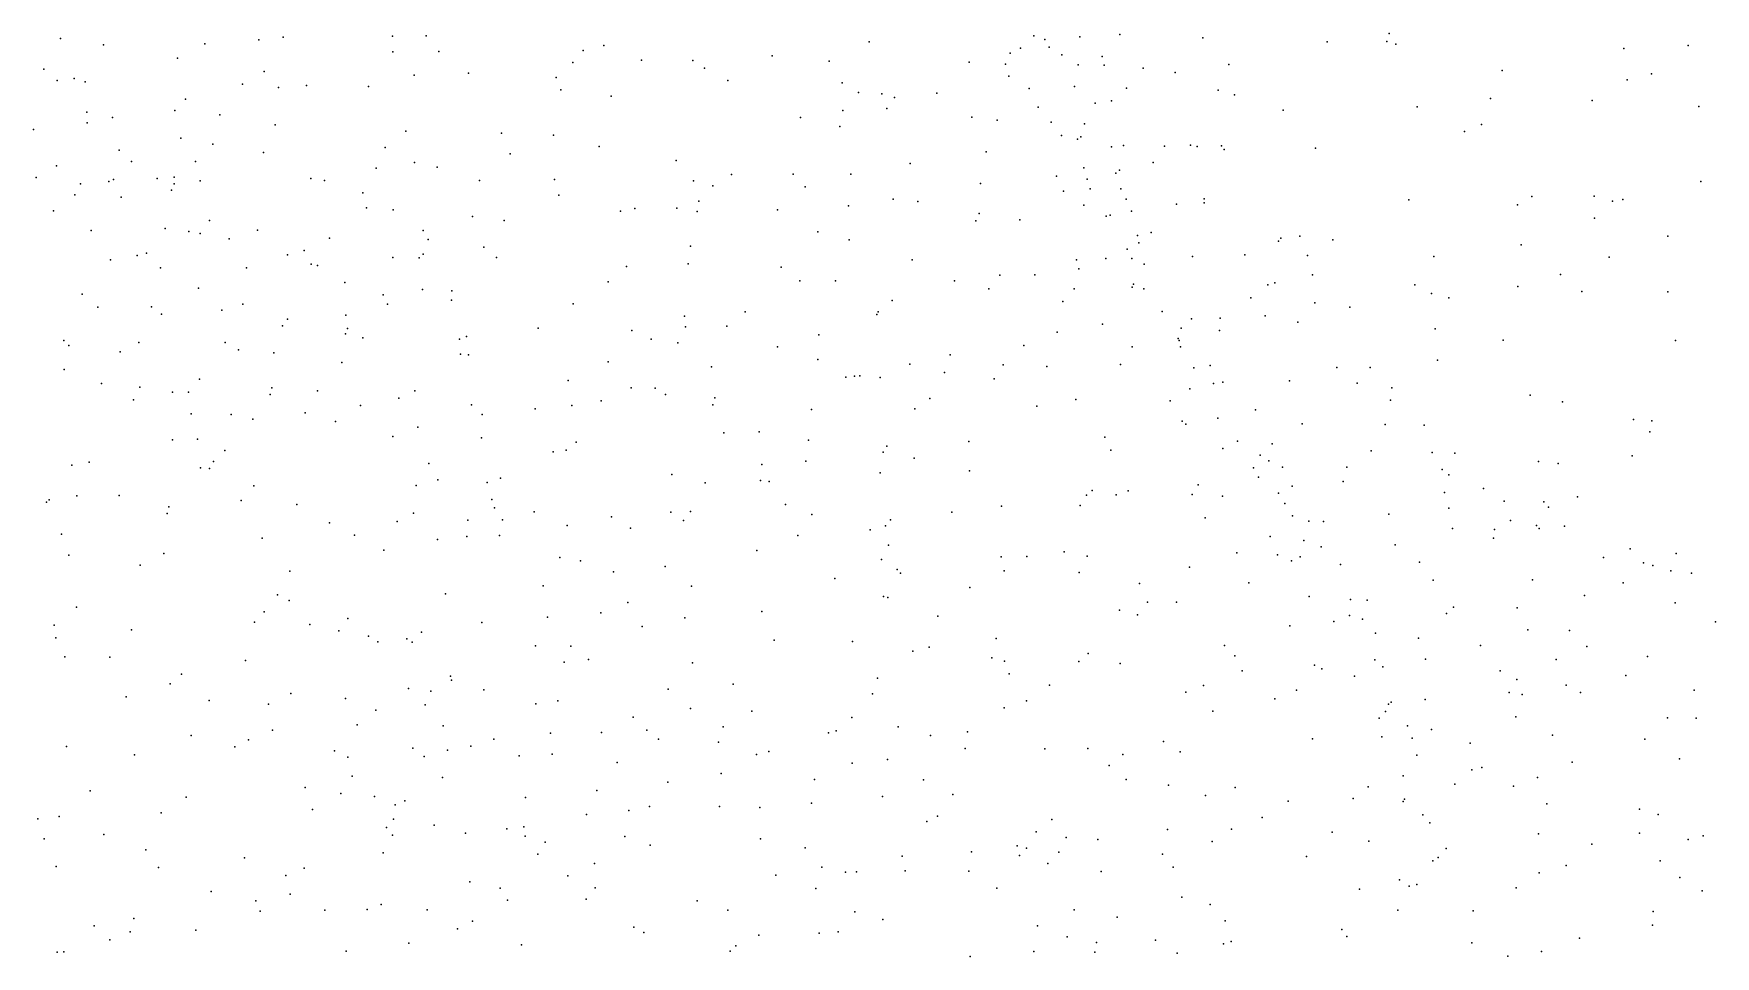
# Model space of a CAD drawing. Header units: metres. Extents: x -25 to 25, y -27.7 to 27.8.
# Drawn here: x -9.475 to -7.934, y 5.941 to 6.787 of the extents above; entities that cross this region are included whole.
import ezdxf

# ---------------------------------------------------------------- set-up
doc = ezdxf.new("R2010")
doc.units = ezdxf.units.M

msp = doc.modelspace()

# ---------------------------------------------------------------- linework, layer by layer
for p in [(-9.4504, 6.7824, -2.1313), (-9.2687, 6.7812, 19.2512), (-9.2464, 6.7835, 3.3143), (-9.1462, 6.7846, -2.0766), (-9.1152, 6.7848, 16.8272), (-8.7093, 6.7792, 15.9508), (-8.5586, 6.7847, 14.8722), (-8.5486, 6.7815, 21.0396), (-8.5163, 6.784, 16.2451), (-8.4797, 6.786, 16.1097), (-8.4037, 6.7829, 13.8194), (-8.2899, 6.7793, 15.9656), (-8.2352, 6.7796, 25.8531), (-8.233, 6.7868, 20.0382), (-9.4109, 6.7764, 15.0386), (-9.3432, 6.7642, 16.3629), (-9.3182, 6.7775, 13.0065), (-9.1457, 6.77, 16.9067), (-9.1038, 6.7703, 13.9503), (-8.9714, 6.7714, -12.7567), (-8.9525, 6.776, 15.665), (-8.7984, 6.7666, 16.5579), (-8.5802, 6.7689, 20.6253), (-8.5707, 6.7734, -10.643), (-8.5446, 6.7744, 20.0733), (-8.533, 6.7673, 16.2968), (-8.4959, 6.766, 15.9223), (-8.2268, 6.7771, -1.2619), (-8.018, 6.7732, 25.749), (-7.9592, 6.7758, 20.1498), (-9.4657, 6.7542, 18.3673), (-9.2637, 6.752, 15.908), (-9.1264, 6.7487, 15.0478), (-9.0765, 6.7505, -11.6109), (-8.981, 6.7602, 15.0854), (-8.918, 6.7625, 19.4588), (-8.8709, 6.7623, 16.6186), (-8.8602, 6.7553, 26.1532), (-8.7462, 6.7617, 26.0984), (-8.6178, 6.7607, 16.4218), (-8.5844, 6.7589, 15.0835), (-8.518, 6.7583, 21.1977), (-8.4941, 6.7578, 15.5741), (-8.4584, 6.7553, 21.7074), (-8.429, 6.7512, 15.8964), (-8.3799, 6.7586, -15.6377), (-8.1296, 6.7529, 25.82), (-7.9927, 6.7499, -9.9256), (-9.4533, 6.7438, 18.4921), (-9.4377, 6.7456, 17.3238), (-9.4276, 6.7427, 19.1152), (-9.2834, 6.7405, 17.147), (-9.2506, 6.7373, 13.6213), (-9.2248, 6.7394, 2.2059), (-9.1682, 6.7385, 16.9834), (-8.9963, 6.7467, 16.7314), (-8.992, 6.7354, 19.3932), (-8.8389, 6.7439, -12.6903), (-8.7341, 6.7418, 15.3855), (-8.7191, 6.7329, 16.5435), (-8.5814, 6.7479, 19.7497), (-8.563, 6.7365, 20.722), (-8.5213, 6.7385, 20.1674), (-8.4736, 6.7367, 16.2432), (-8.3897, 6.7349, 21.8141), (-8.0149, 6.7446, 17.5559), (-9.3359, 6.7267, 15.0368), (-8.9458, 6.7295, 14.1157), (-8.6978, 6.7316, 19.6791), (-8.6934, 6.7181, -10.3708), (-8.6863, 6.7283, 17.1941), (-8.6474, 6.7322, 19.7639), (-8.5545, 6.7195, 19.9575), (-8.5024, 6.7232, 21.3258), (-8.4874, 6.7252, 25.9629), (-8.3747, 6.7308, 19.8837), (-8.2074, 6.7198, 14.1854), (-8.1401, 6.7275, 21.8535), (-8.0472, 6.7256, 21.8303), (-7.9492, 6.7201, -16.9155), (-9.4263, 6.7147, 18.7407), (-9.426, 6.7052, 18.8675), (-9.4026, 6.71, 18.9898), (-9.3455, 6.7165, 17.246), (-9.3042, 6.7125, 19.1464), (-9.2537, 6.7032, 26.2489), (-8.7723, 6.71, 19.5885), (-8.7337, 6.7165, -15.9167), (-8.6155, 6.7102, 26.0496), (-8.5923, 6.7075, 15.3612), (-8.5428, 6.7056, 20.5099), (-8.5121, 6.7043, -12.6118), (-8.3301, 6.7166, 13.9596), (-8.1485, 6.7036, -3.0793), (-9.4749, 6.699, 3.2624), (-9.3401, 6.691, 26.2372), (-9.134, 6.6973, 19.532), (-9.0462, 6.6955, 15.0567), (-8.9986, 6.6937, 26.2313), (-8.7362, 6.7016, -3.4759), (-8.5333, 6.6934, 20.7998), (-8.5185, 6.6902, 20.4025), (-8.5155, 6.6922, 20.2918), (-8.164, 6.697, -15.4235), (-9.3964, 6.6799, 18.3888), (-9.3106, 6.6855, 1.7938), (-9.2643, 6.6779, 15.0354), (-9.153, 6.6825, 26.2557), (-9.0384, 6.6768, 16.8858), (-8.9568, 6.6835, 16.8038), (-8.6022, 6.6784, 19.8417), (-8.4875, 6.683, 16.3828), (-8.4763, 6.6842, 21.608), (-8.4389, 6.6838, -1.6592), (-8.415, 6.6845, 25.9383), (-8.409, 6.6833, 16.219), (-8.3866, 6.684, 16.0011), (-8.3841, 6.6806, 16.1022), (-8.3006, 6.682, -1.4964), (-9.4539, 6.6658, 1.5953), (-9.3851, 6.6697, 18.5663), (-9.3266, 6.6697, 19.0115), (-9.1611, 6.6634, 19.2337), (-9.1261, 6.6687, -12.3872), (-9.1052, 6.6645, 16.9909), (-8.8863, 6.6706, -3.5101), (-8.8357, 6.6578, 15.131), (-8.779, 6.6579, 16.6888), (-8.7262, 6.6579, -11.381), (-8.672, 6.6679, 16.5963), (-8.5378, 6.6561, -10.8514), (-8.5128, 6.6638, 20.0953), (-8.4835, 6.6591, 21.2367), (-8.4801, 6.6617, -10.1019), (-8.4491, 6.6688, 17.2721), (-9.4726, 6.6551, 17.886), (-9.432, 6.6493, -11.6555), (-9.406, 6.6514, 18.1179), (-9.4017, 6.6533, 17.3748), (-9.3618, 6.654, 13.515), (-9.3487, 6.6433, 18.7049), (-9.3462, 6.6491, 3.3527), (-9.3461, 6.6553, 18.9134), (-9.3223, 6.6519, 17.2588), (-9.2208, 6.654, 19.1484), (-9.2083, 6.6522, 2.73), (-9.1734, 6.6408, -2.1246), (-9.0665, 6.6521, 3.0428), (-8.9976, 6.6531, -12.5446), (-8.8704, 6.6518, 16.7706), (-8.8527, 6.6474, 15.5262), (-8.7682, 6.6463, -1.9373), (-8.6075, 6.6496, -1.822), (-8.5313, 6.6425, 16.5114), (-8.5097, 6.6535, 26.0069), (-8.5071, 6.6445, 20.6543), (-8.4789, 6.6447, 21.1417), (-7.9475, 6.6513, 25.7737), (-9.4371, 6.639, 17.4497), (-9.3948, 6.637, 13.0577), (-9.17, 6.6272, -3.3701), (-9.1455, 6.6255, 15.7154), (-8.9938, 6.6387, 13.4453), (-8.9242, 6.6267, 15.0906), (-8.8855, 6.6268, 26.2242), (-8.8655, 6.6334, -11.4972), (-8.7933, 6.6254, 26.1774), (-8.7283, 6.6291, 15.2044), (-8.6873, 6.635, 26.1168), (-8.665, 6.633, 19.7051), (-8.5128, 6.6296, 14.7961), (-8.474, 6.6351, 21.3651), (-8.4278, 6.6305, 15.6239), (-8.4025, 6.6319, 16.3377), (-8.4024, 6.6354, 15.7342), (-8.2151, 6.6344, 19.9149), (-8.1156, 6.6298, 25.863), (-8.1023, 6.6376, 21.8067), (-8.0451, 6.6379, 14.4385), (-8.0284, 6.6332, 25.8304), (-8.0189, 6.6349, -17.4127), (-9.4568, 6.6245, -3.1694), (-9.3139, 6.6155, 18.8411), (-9.0727, 6.6194, 26.2804), (-9.0437, 6.6155, -3.4585), (-8.9372, 6.6241, -13.069), (-8.867, 6.6237, 19.4739), (-8.6116, 6.6154, 15.3052), (-8.6086, 6.6221, -3.4064), (-8.5714, 6.6162, -11.122), (-8.4924, 6.6196, 20.1996), (-8.4887, 6.6205, 20.7604), (-8.4691, 6.624, 21.4549), (-8.0449, 6.6176, 19.9512), (-9.4223, 6.6064, 19.4531), (-9.3545, 6.6082, 2.2691), (-9.3326, 6.6055, 17.3405), (-9.3222, 6.6038, 18.425), (-9.2957, 6.5987, -12.3842), (-9.2699, 6.6067, 17.2708), (-9.2037, 6.5994, 15.041), (-9.1181, 6.6065, -13.2985), (-9.1134, 6.5982, 15.0452), (-8.7564, 6.6053, 19.5901), (-8.7278, 6.5979, 16.7254), (-8.4636, 6.6019, 13.8903), (-8.4624, 6.5952, 21.0257), (-8.4511, 6.6045, 16.4718), (-8.3343, 6.5968, 16.2325), (-8.3322, 6.5994, 15.8553), (-8.315, 6.6011, 16.0802), (-8.2847, 6.5978, 25.9254), (-7.9776, 6.6011, 21.7092), (-9.4045, 6.5795, -15.8036), (-9.3801, 6.5834, -2.2364), (-9.3716, 6.5857, 17.4209), (-9.2422, 6.5842, 18.9648), (-9.2272, 6.588, 13.7983), (-9.1458, 6.5818, 2.8866), (-9.1218, 6.5815, 19.1861), (-9.1179, 6.5849, 3.5001), (-9.0625, 6.5912, 19.2701), (-9.0508, 6.5816, 17.0231), (-8.8731, 6.5921, 17.2056), (-8.6699, 6.5797, 19.6097), (-8.5195, 6.5795, 15.0014), (-8.4926, 6.5809, 20.0891), (-8.473, 6.5894, 15.4884), (-8.4688, 6.5807, 20.5204), (-8.4131, 6.5825, 21.838), (-8.3654, 6.584, 25.95), (-8.3078, 6.5835, 15.9895), (-8.1922, 6.5826, -1.3434), (-8.112, 6.5934, -1.066), (-8.0316, 6.582, -16.2587), (-9.3588, 6.5722, 18.0127), (-9.28, 6.5723, 18.6441), (-9.2205, 6.5756, 26.3013), (-9.2148, 6.5744, -15.9079), (-8.9317, 6.5736, -2.0631), (-8.8752, 6.5759, 16.8592), (-8.7902, 6.5727, 16.7974), (-8.5897, 6.5656, -10.6902), (-8.5578, 6.5658, 15.3516), (-8.5174, 6.5712, -15.8267), (-8.4574, 6.5757, 20.8602), (-8.3033, 6.5659, 21.8363), (-8.0762, 6.566, -17.1628), (-9.4303, 6.5482, 2.4064), (-9.3239, 6.5535, 18.1384), (-9.1898, 6.5587, 19.447), (-9.1186, 6.5524, -12.529), (-9.0918, 6.5512, -11.5851), (-8.9487, 6.5595, 19.4769), (-8.773, 6.5602, -10.2833), (-8.7402, 6.5602, 14.2552), (-8.6314, 6.5604, 16.7075), (-8.5999, 6.5531, 17.249), (-8.5217, 6.553, 14.6043), (-8.4685, 6.5544, 16.5648), (-8.4673, 6.5572, 20.2598), (-8.4578, 6.553, 20.3702), (-8.3441, 6.5565, -10.0539), (-8.3378, 6.5584, -1.6155), (-8.2095, 6.5565, 25.9141), (-8.1942, 6.5487, 17.4429), (-8.1153, 6.5551, 21.7597), (-8.0566, 6.5505, 25.8665), (-7.9778, 6.5503, -17.7813), (-9.4161, 6.5361, 2.1373), (-9.367, 6.5365, 26.2872), (-9.3026, 6.5335, -13.3189), (-9.2831, 6.5388, 3.4574), (-9.1546, 6.5475, 13.2329), (-9.1508, 6.5388, 19.0968), (-9.0921, 6.5426, 17.1331), (-8.9807, 6.5391, -12.9341), (-8.6883, 6.5422, 19.6536), (-8.532, 6.5415, 19.9101), (-8.3598, 6.5446, 15.712), (-8.3012, 6.5401, 16.3082), (-8.2692, 6.5363, 16.1525), (-8.1783, 6.5446, -12.6688), (-9.3578, 6.5297, 2.646), (-9.2469, 6.5191, 15.7833), (-9.2422, 6.5252, 18.7381), (-9.1888, 6.529, 17.2523), (-8.8785, 6.5278, 13.6408), (-8.8777, 6.5183, 16.9264), (-8.8397, 6.5187, 26.2451), (-8.8229, 6.5319, 19.486), (-8.7023, 6.5294, 16.7916), (-8.7011, 6.5319, 15.2205), (-8.4957, 6.5206, -3.3171), (-8.4411, 6.5322, 20.4532), (-8.414, 6.5255, 21.7081), (-8.3878, 6.5261, 15.6292), (-8.3465, 6.5283, 16.4244), (-8.3166, 6.5226, 15.806), (-9.4471, 6.5057, -12.4557), (-9.3784, 6.5037, 17.5476), (-9.2994, 6.5037, 17.4247), (-9.1893, 6.5119, 18.9464), (-9.1874, 6.5165, -12.706), (-9.1732, 6.508, 17.2711), (-9.0847, 6.5068, 15.0599), (-9.0783, 6.5094, 19.1633), (-9.0126, 6.5171, 26.2984), (-8.927, 6.5149, 3.4533), (-8.9093, 6.5068, 19.3724), (-8.8847, 6.5034, 15.1123), (-8.7555, 6.5108, 19.5566), (-8.5371, 6.5132, 16.7155), (-8.4262, 6.5074, 21.1222), (-8.4253, 6.5055, 21.4607), (-8.4237, 6.5171, 21.0042), (-8.3886, 6.5147, 16.5616), (-8.1908, 6.5164, -3.1301), (-8.1286, 6.506, 14.436), (-7.9706, 6.5058, 21.6581), (-9.4427, 6.5012, 1.7816), (-9.3957, 6.4952, 17.6615), (-9.2872, 6.4972, 2.7985), (-9.2547, 6.4942, -11.6117), (-9.0837, 6.4932, 3.0543), (-9.0764, 6.4924, -12.677), (-8.7934, 6.4997, 15.1578), (-8.7566, 6.4883, 26.1978), (-8.6351, 6.4926, 19.715), (-8.5677, 6.5011, 26.0868), (-8.4684, 6.4998, 15.4779), (-8.4241, 6.4998, 21.2101), (-8.1887, 6.4877, 21.7592), (-9.4469, 6.4791, -12.6057), (-9.1924, 6.4856, -13.1786), (-8.9486, 6.4862, 17.0278), (-8.8538, 6.4815, -11.4459), (-8.7308, 6.472, -3.5226), (-8.7229, 6.473, -10.5292), (-8.7179, 6.4733, -1.9549), (-8.6995, 6.4718, -15.9265), (-8.6723, 6.484, 26.1467), (-8.6405, 6.4763, 16.8146), (-8.5867, 6.4834, 13.8727), (-8.5468, 6.4818, 15.1329), (-8.4791, 6.4837, 20.0487), (-8.4119, 6.4806, 20.5425), (-8.3969, 6.4827, 20.7645), (-8.2809, 6.4809, 19.8114), (-8.2503, 6.481, 16.0268), (-9.4126, 6.4664, 13.6063), (-9.3775, 6.4628, 15.0785), (-9.3476, 6.4583, 17.8179), (-9.3329, 6.4582, -12.5476), (-9.3228, 6.4702, 17.9408), (-9.2583, 6.4563, 18.2517), (-9.2568, 6.4623, 26.3243), (-9.2148, 6.4594, -3.3934), (-9.1257, 6.4595, 19.0125), (-8.9851, 6.4691, 15.647), (-8.9276, 6.4622, 26.2839), (-8.9056, 6.4621, -12.7816), (-8.896, 6.4563, -3.5838), (-8.595, 6.4706, -10.8583), (-8.4156, 6.4615, 16.7131), (-8.3939, 6.4663, 20.6277), (-8.3853, 6.4676, 20.8554), (-8.3243, 6.4687, 21.7624), (-8.2625, 6.4666, 16.3819), (-8.2306, 6.4624, 16.3007), (-8.104, 6.4556, -17.5316), (-9.3835, 6.4512, 26.3021), (-9.1754, 6.4461, 15.0691), (-9.1404, 6.4527, 26.3215), (-9.0737, 6.4466, -2.1328), (-9.0153, 6.4429, 19.3945), (-8.9819, 6.4462, 3.3056), (-8.9549, 6.4503, 15.1008), (-8.8527, 6.4467, 14.1225), (-8.8509, 6.4531, 16.9761), (-8.7624, 6.4424, 16.9323), (-8.6676, 6.4429, 15.2559), (-8.6538, 6.4524, -12.762), (-8.5558, 6.4456, 19.648), (-8.52, 6.4516, 15.3904), (-8.4337, 6.4504, 20.2846), (-8.3554, 6.4421, -12.7224), (-8.2318, 6.4511, -1.5306), (-8.0743, 6.4495, 21.6728), (-9.3305, 6.4386, -2.2691), (-9.2939, 6.438, 17.3356), (-9.2741, 6.4336, 18.1236), (-9.2262, 6.4395, 17.4199), (-9.1985, 6.4313, 18.547), (-9.1229, 6.4263, 3.6477), (-9.0641, 6.438, 19.1048), (-8.4228, 6.4318, 14.0192), (-8.4192, 6.4291, 26.0102), (-8.3901, 6.4346, 21.2706), (-8.3126, 6.4293, 16.6267), (-8.2367, 6.4286, 16.5061), (-8.2009, 6.428, 16.1877), (-8.0091, 6.4333, 19.8627), (-7.9924, 6.4322, -0.8705), (-9.3477, 6.4145, 19.2941), (-9.3249, 6.4154, 17.6377), (-9.1457, 6.4178, 18.8579), (-9.0645, 6.4165, 17.2498), (-8.978, 6.4125, 3.7823), (-8.8425, 6.421, -10.2561), (-8.8102, 6.4221, 26.2463), (-8.7649, 6.4144, -11.2951), (-8.6182, 6.4132, -10.1048), (-8.4934, 6.4172, 14.8246), (-8.3721, 6.4133, 21.43), (-8.3402, 6.4111, 16.7241), (-7.9942, 6.4219, 21.6217), (-9.4239, 6.3942, -11.5741), (-9.3102, 6.3947, 15.0874), (-9.2997, 6.4048, 17.8911), (-8.999, 6.4036, 26.3138), (-8.987, 6.4052, 17.1734), (-8.7676, 6.3951, 15.1929), (-8.6965, 6.4033, 26.1757), (-8.6931, 6.4089, 19.5928), (-8.6681, 6.3979, 19.5449), (-8.4881, 6.4052, 19.9323), (-8.3855, 6.4068, -15.7602), (-8.3511, 6.4007, 15.6261), (-8.3433, 6.3954, 21.0364), (-8.2496, 6.4045, 15.8468), (-8.1938, 6.4029, 16.1045), (-8.1728, 6.4023, 16.3313), (-8.0961, 6.3947, -15.9033), (-8.0105, 6.3999, -3.1641), (-9.4398, 6.3915, 17.4657), (-9.3221, 6.389, 13.8202), (-9.3139, 6.3884, 17.769), (-9.1128, 6.3931, 17.3371), (-9.0471, 6.3795, 15.0875), (-8.8901, 6.3828, 15.1327), (-8.8077, 6.3919, 15.5351), (-8.6993, 6.3844, 3.874), (-8.6175, 6.3863, 16.9062), (-8.3572, 6.3889, 17.3988), (-8.3529, 6.3805, 21.2131), (-8.3307, 6.3897, 20.9269), (-8.2719, 6.3897, 25.9465), (-8.1845, 6.3874, 25.9248), (-8.1784, 6.3827, 21.685), (-8.0782, 6.3929, 25.896), (-9.4353, 6.3632, 26.3217), (-9.3965, 6.3636, 15.1149), (-9.2733, 6.3726, 17.987), (-9.1243, 6.3727, 18.779), (-9.1047, 6.3779, 13.9881), (-9.0593, 6.3755, 17.2985), (-8.8596, 6.3751, 19.3482), (-8.809, 6.3774, 4.0114), (-8.8012, 6.3766, 3.66), (-8.5104, 6.364, 14.6641), (-8.5051, 6.3683, 16.881), (-8.4832, 6.3642, 15.4323), (-8.4723, 6.3679, -3.3945), (-8.4135, 6.3645, 20.2227), (-8.408, 6.3734, 16.8326), (-8.3857, 6.3631, 20.3209), (-8.3344, 6.3659, 20.5316), (-8.3219, 6.3723, 20.6513), (-8.2752, 6.3764, 21.6164), (-8.1824, 6.3664, -16.9592), (-8.1466, 6.37, 16.2154), (-9.4632, 6.3574, -12.7515), (-9.4608, 6.3598, -13.1205), (-9.351, 6.3532, 26.3346), (-9.2848, 6.3591, 13.1574), (-9.2339, 6.3554, 17.5377), (-9.0551, 6.36, 19.0102), (-9.0527, 6.3524, 13.4129), (-9.0163, 6.3486, -15.938), (-8.891, 6.3483, 17.1308), (-8.8732, 6.349, 3.4652), (-8.7862, 6.3555, 17.041), (-8.6338, 6.3485, 15.2838), (-8.5881, 6.3538, 19.7357), (-8.516, 6.3545, 4.128), (-8.3287, 6.3564, 16.7921), (-8.1783, 6.3519, -17.3262), (-8.1276, 6.3584, 16.4237), (-8.0914, 6.3579, -1.2284), (-8.0872, 6.3529, 17.5011), (-8.0606, 6.3623, 21.6176), (-9.3526, 6.3473, -12.8728), (-9.2039, 6.3385, -2.226), (-9.142, 6.3398, 15.7965), (-9.1269, 6.3475, 18.6713), (-9.077, 6.3409, 18.91), (-9.0454, 6.3413, 17.3116), (-8.986, 6.3362, -10.311), (-8.9454, 6.3442, 19.1858), (-8.928, 6.3336, 13.6252), (-8.8796, 6.3408, -2.0739), (-8.762, 6.3462, 13.7823), (-8.6944, 6.3358, 17.3048), (-8.6898, 6.3415, -11.0557), (-8.4015, 6.3433, 15.5388), (-8.3217, 6.3451, 21.1247), (-8.3065, 6.34, 21.4727), (-8.2932, 6.3398, 20.7534), (-8.2334, 6.3466, 16.7342), (-8.1751, 6.3334, 16.0094), (-8.1365, 6.3326, -1.3973), (-8.1218, 6.3407, -9.9477), (-8.0982, 6.3361, -15.4877), (-8.0957, 6.3334, 16.5463), (-8.0725, 6.3355, 16.3622), (-9.4493, 6.3282, -15.6892), (-9.2656, 6.3246, 15.1116), (-9.181, 6.3273, 26.3421), (-9.1048, 6.3233, 17.4025), (-9.0781, 6.326, -12.7502), (-9.0481, 6.327, 19.2914), (-8.7748, 6.327, 19.4249), (-8.7084, 6.3321, 4.2671), (-8.6916, 6.3181, -10.8797), (-8.3421, 6.326, -10.0148), (-8.3112, 6.3223, 4.5645), (-8.2276, 6.3184, 17.4468), (-8.1376, 6.3247, 21.6282), (-9.4428, 6.3091, 13.0966), (-9.3556, 6.3104, 15.8895), (-9.154, 6.3137, 18.4066), (-8.9928, 6.3069, 19.0589), (-8.9738, 6.3039, 26.3148), (-8.8122, 6.3133, 26.261), (-8.698, 6.3049, 15.4273), (-8.5885, 6.3075, 16.9773), (-8.5649, 6.3078, 15.3564), (-8.5309, 6.312, 15.1024), (-8.5097, 6.3082, 26.0744), (-8.3727, 6.311, 16.9184), (-8.3353, 6.3094, 15.6203), (-8.3224, 6.3039, 20.4512), (-8.3147, 6.3073, 21.2702), (-8.2954, 6.3167, 21.0057), (-8.2053, 6.3027, -16.5397), (-8.0367, 6.3067, 16.6915), (-8.0124, 6.3149, -0.9691), (-7.9999, 6.3021, 16.4657), (-7.9701, 6.3106, -12.7702), (-9.3774, 6.2999, 3.4602), (-9.2401, 6.2942, 17.6315), (-8.9437, 6.2937, 17.2388), (-8.8962, 6.2986, 14.0848), (-8.7408, 6.2877, -10.7241), (-8.6838, 6.2958, -3.5712), (-8.6807, 6.2926, 17.036), (-8.5858, 6.2947, -15.8705), (-8.517, 6.293, 19.8334), (-8.4159, 6.2979, 26.0204), (-8.2775, 6.3003, 20.8554), (-8.1926, 6.2862, 15.9076), (-8.1017, 6.2864, 16.1052), (-7.9915, 6.2996, 21.563), (-7.975, 6.2947, 25.8727), (-7.956, 6.2925, 16.7253), (-9.2514, 6.2725, 17.8375), (-9.0975, 6.2734, 18.6999), (-9.0082, 6.2809, 15.1475), (-8.8723, 6.2806, 19.3352), (-8.6964, 6.271, 14.3024), (-8.6172, 6.2795, 26.1377), (-8.4618, 6.283, 19.949), (-8.3616, 6.2836, 20.296), (-8.3062, 6.2711, 16.9553), (-8.0541, 6.2721, 16.8657), (-8.0186, 6.2837, 16.3192), (-9.4355, 6.2612, 26.3329), (-9.2636, 6.257, 3.6035), (-9.2407, 6.2675, 13.967), (-8.9553, 6.2562, -11.3545), (-8.9306, 6.2656, -10.4738), (-8.8078, 6.2575, -11.1922), (-8.6923, 6.2703, 3.6877), (-8.4802, 6.2587, 4.643), (-8.4545, 6.2658, 15.492), (-8.4278, 6.2658, 20.0746), (-8.2685, 6.2685, 19.7341), (-8.2532, 6.2679, -1.6177), (-8.1804, 6.2556, 21.6054), (-8.174, 6.2612, 16.9317), (-8.1158, 6.2606, -15.6955), (-7.9711, 6.2654, 16.8335), (-9.4561, 6.2448, -15.0174), (-9.3853, 6.2406, -14.7649), (-9.2727, 6.2475, 26.3513), (-9.2218, 6.2454, 17.9298), (-9.187, 6.2511, 15.1573), (-9.0643, 6.2472, 18.8107), (-9.0042, 6.2523, 18.9522), (-8.9173, 6.2436, 15.1937), (-8.8783, 6.2516, 17.2051), (-8.6464, 6.2532, -10.0525), (-8.4636, 6.2544, 13.9675), (-8.3241, 6.2442, 4.7718), (-8.2838, 6.2481, 21.3609), (-8.2694, 6.2536, 15.7319), (-8.2574, 6.2502, 20.703), (-8.106, 6.2407, 21.5543), (-8.0677, 6.2399, 16.9459), (-7.9342, 6.2479, 16.9224), (-9.4546, 6.2331, 13.8374), (-9.1953, 6.2398, 18.0609), (-9.1681, 6.2348, 18.1782), (-9.1596, 6.2297, 3.1254), (-9.133, 6.2322, 18.3781), (-9.1282, 6.2294, 17.5182), (-9.1195, 6.2383, 18.4842), (-9.0151, 6.226, 3.268), (-8.9828, 6.2255, -10.1727), (-8.7966, 6.2312, 15.2379), (-8.7246, 6.23, 19.4138), (-8.6544, 6.2247, 17.0855), (-8.593, 6.2325, 19.6769), (-8.3838, 6.2262, 20.1606), (-8.2456, 6.2376, 4.2906), (-8.2063, 6.2329, 14.371), (-8.1493, 6.2262, 4.6953), (-8.0521, 6.2252, -18.1459), (-9.4462, 6.2159, 15.2155), (-9.405, 6.2154, -12.6249), (-9.2807, 6.2124, -11.4612), (-8.989, 6.211, 26.3206), (-8.9667, 6.2134, 17.3389), (-8.8713, 6.2104, 19.1432), (-8.6694, 6.2209, 19.4681), (-8.597, 6.2148, -1.9112), (-8.5855, 6.2118, 15.3607), (-8.5172, 6.2115, 15.4263), (-8.5087, 6.219, 17.0563), (-8.4795, 6.2098, 26.0553), (-8.3745, 6.2168, 4.0716), (-8.2462, 6.213, 20.944), (-8.1998, 6.2136, 15.8235), (-8.0799, 6.2133, 16.0272), (-7.9965, 6.2161, 16.2082), (-9.3393, 6.1999, 19.0738), (-9.0931, 6.1982, 18.5722), (-9.092, 6.1946, -11.3929), (-8.7019, 6.1963, 15.2958), (-8.5811, 6.2002, 3.7765), (-8.3677, 6.203, 17.0474), (-8.3013, 6.2082, 20.3582), (-8.2946, 6.2048, 14.2295), (-8.2648, 6.198, 21.1922), (-8.2388, 6.2068, 25.9367), (-8.1315, 6.2029, 17.0073), (-8.1162, 6.1952, 25.9071), (-8.0161, 6.1988, 17.0001), (-9.3901, 6.1792, -2.4456), (-9.3497, 6.1912, 15.2119), (-9.2394, 6.1823, 15.9135), (-9.1315, 6.1868, 26.3443), (-9.1111, 6.1845, 15.1933), (-9.0624, 6.1857, 3.915), (-8.8937, 6.1862, 17.2822), (-8.8341, 6.1908, 3.4509), (-8.7063, 6.1819, 13.7969), (-8.5442, 6.19, 19.7395), (-8.4192, 6.1834, 15.5167), (-8.4031, 6.1897, -1.7758), (-8.318, 6.1853, -3.4458), (-8.123, 6.1832, 15.922), (-8.1111, 6.1812, 4.4727), (-8.0708, 6.1898, -1.2882), (-8.0577, 6.183, 14.5155), (-7.9536, 6.1853, -9.8432), (-9.3141, 6.1759, -3.5191), (-9.2598, 6.1724, 17.5387), (-9.1892, 6.1777, -3.6187), (-9.1615, 6.1669, 17.6646), (-9.1163, 6.172, 13.2648), (-9.0149, 6.1729, 18.8125), (-8.9948, 6.1756, 13.481), (-8.8731, 6.1685, -2.079), (-8.8168, 6.1661, 17.4038), (-8.5859, 6.1691, 17.4085), (-8.5652, 6.1756, 17.1055), (-8.3947, 6.1659, 20.0921), (-8.3377, 6.1772, 25.9781), (-8.2364, 6.1658, -16.1574), (-8.2336, 6.1724, 15.7486), (-8.2312, 6.1742, 17.0579), (-8.2002, 6.1767, 21.5374), (-9.2561, 6.1486, 15.2191), (-9.1785, 6.1536, 17.9618), (-9.0996, 6.1527, 14.0432), (-8.9255, 6.1605, 18.9726), (-8.913, 6.1486, 15.2325), (-8.8432, 6.1518, -12.8112), (-8.7396, 6.148, 19.2994), (-8.7254, 6.1602, 26.2056), (-8.6828, 6.1516, -3.6407), (-8.2423, 6.1596, 20.5118), (-8.2163, 6.1526, 20.6891), (-8.1943, 6.1493, -17.6687), (-8.1171, 6.161, -9.8889), (-7.9779, 6.1599, 25.8747), (-7.9518, 6.1597, 17.602), (-9.4449, 6.1336, 26.3477), (-9.3307, 6.1439, 13.9907), (-9.2906, 6.1333, 26.3569), (-9.2782, 6.1398, -14.4905), (-9.1276, 6.1322, 18.213), (-9.0743, 6.1339, 17.5318), (-9.0534, 6.1403, 18.6816), (-9.0015, 6.146, 15.22), (-8.9546, 6.1465, -11.2057), (-8.9025, 6.1405, 4.2478), (-8.8475, 6.1376, 19.0915), (-8.7468, 6.1463, 17.2093), (-8.6531, 6.1437, 14.4393), (-8.6192, 6.1471, 19.5882), (-8.4397, 6.1382, -15.7651), (-8.3033, 6.1407, 17.1061), (-8.2397, 6.1425, 21.2774), (-8.212, 6.1413, 20.8949), (-8.1587, 6.1368, 4.9381), (-8.0833, 6.1442, 19.7238), (-7.9988, 6.1405, 16.0687), (-9.3825, 6.126, 17.6845), (-9.1994, 6.1298, 26.3522), (-9.1871, 6.1239, 17.7873), (-9.1172, 6.1246, -2.2077), (-9.0957, 6.1304, 18.4159), (-9.03, 6.1251, 26.3331), (-8.9999, 6.1267, 17.447), (-8.9402, 6.119, 18.8302), (-8.8127, 6.1264, 4.4022), (-8.8015, 6.129, 15.2702), (-8.725, 6.1183, 15.5789), (-8.6926, 6.1218, 19.3701), (-8.6216, 6.1319, 15.4092), (-8.5484, 6.1316, 14.6875), (-8.5091, 6.1319, -12.7617), (-8.4769, 6.1265, 17.141), (-8.4246, 6.1289, 26.023), (-8.2076, 6.1258, 4.1696), (-8.0655, 6.1193, 25.8967), (-7.967, 6.1225, 17.1154), (-9.183, 6.1066, 15.2382), (-9.1004, 6.1054, 18.3351), (-8.8449, 6.1088, 17.2845), (-8.7596, 6.1035, 19.1555), (-8.6597, 6.103, 15.3511), (-8.4897, 6.1163, 19.8188), (-8.474, 6.1035, 13.9229), (-8.2202, 6.1068, 21.0706), (-8.1574, 6.1124, 15.8063), (-8.1483, 6.1145, 17.1162), (-8.097, 6.1054, 4.2924), (-9.4232, 6.0931, -10.4552), (-9.3352, 6.0874, -10.1802), (-9.226, 6.096, 3.6945), (-9.1934, 6.0907, -11.2993), (-9.1625, 6.0878, -14.9061), (-9.0242, 6.0868, -10.6965), (-8.9589, 6.0935, 18.7147), (-8.894, 6.1011, 19.2565), (-8.6973, 6.0878, 3.559), (-8.6329, 6.0896, 19.4227), (-8.4351, 6.0982, -3.5612), (-8.4014, 6.0889, 20.0407), (-8.374, 6.096, 17.1554), (-8.266, 6.086, 20.3363), (-8.2523, 6.0967, -16.4836), (-8.173, 6.0992, 25.9189), (-8.1191, 6.0972, -1.4333), (-9.3582, 6.0728, 15.2825), (-9.2195, 6.076, -10.5619), (-9.1437, 6.0801, -14.5922), (-9.1348, 6.0838, 18.122), (-8.9685, 6.0714, 17.4837), (-8.9297, 6.075, 17.3901), (-8.9106, 6.0786, -10.0529), (-8.8464, 6.0788, 18.8754), (-8.8095, 6.0778, 14.2899), (-8.7624, 6.0819, 19.015), (-8.3257, 6.0837, 20.1878), (-8.2202, 6.0833, -17.4229), (-8.2189, 6.0855, -15.8332), (-8.2021, 6.071, 20.5864), (-8.0887, 6.0813, 21.5334), (-8.0036, 6.0763, 15.9991), (-7.9866, 6.0714, 4.564), (-9.4711, 6.0675, 15.3152), (-9.4514, 6.0695, 18.8324), (-9.1516, 6.0595, 18.0043), (-9.1451, 6.0672, 17.7118), (-9.1081, 6.0616, 15.2591), (-9.0415, 6.0581, -15.8747), (-9.0259, 6.0601, -11.0775), (-8.6567, 6.0649, 19.1558), (-8.6468, 6.07, 19.2618), (-8.5563, 6.0556, -1.8878), (-8.5422, 6.0667, 17.193), (-8.4362, 6.0576, 19.9355), (-8.3776, 6.0579, -9.9065), (-8.3493, 6.0687, 14.089), (-8.2853, 6.0551, 17.1821), (-8.1959, 6.0636, 17.4856), (-9.4651, 6.049, -14.1095), (-9.4105, 6.053, -3.5876), (-9.146, 6.0524, 17.5749), (-9.0791, 6.0543, 17.5673), (-9.0246, 6.0515, 15.2653), (-9.0063, 6.046, 18.5157), (-8.9333, 6.0513, -3.7172), (-8.91, 6.0432, 15.8487), (-8.8091, 6.049, 15.3059), (-8.768, 6.0409, 18.8236), (-8.5737, 6.0427, 19.3617), (-8.5652, 6.0405, -9.934), (-8.5289, 6.0504, 14.9631), (-8.4999, 6.0485, 19.7461), (-8.3953, 6.0466, 4.9542), (-8.2517, 6.0469, -16.8058), (-8.1809, 6.0402, 20.7177), (-8.0962, 6.0538, -18.2691), (-8.0474, 6.0443, 17.5414), (-8.0037, 6.0543, 4.9019), (-7.9592, 6.0485, 17.203), (-7.9454, 6.0518, -1.1037), (-9.3722, 6.039, -15.3703), (-9.2816, 6.0318, 15.2954), (-9.1547, 6.0364, 17.9135), (-9.0129, 6.0351, 17.4953), (-8.9612, 6.0266, 26.3092), (-8.6791, 6.0331, 18.901), (-8.6156, 6.0371, 26.1402), (-8.5717, 6.0337, 19.2489), (-8.5459, 6.0266, 19.4607), (-8.5358, 6.0369, 3.7085), (-8.4408, 6.035, 26.0334), (-8.3088, 6.0328, 15.6163), (-8.193, 6.0288, 20.953), (-8.1883, 6.0321, 21.4776), (-8.0709, 6.0246, 15.8447), (-7.9848, 6.029, 4.3896), (-9.4542, 6.0236, -11.2569), (-9.3606, 6.0228, 3.067), (-9.2439, 6.0156, 26.3524), (-9.2271, 6.0221, -3.7235), (-9.0753, 6.0097, 18.3052), (-8.9856, 6.0151, 4.1603), (-8.7949, 6.0159, 18.7051), (-8.7529, 6.0232, 17.2888), (-8.7311, 6.0184, 15.7253), (-8.7211, 6.019, -1.9982), (-8.6766, 6.0198, 4.7328), (-8.6181, 6.0196, -15.8155), (-8.4969, 6.0191, 15.4895), (-8.431, 6.0232, -1.7988), (-8.2235, 6.0115, 25.9249), (-8.0956, 6.018, 14.4283), (-7.9669, 6.0136, 21.5371), (-9.3122, 6.0009, 18.9552), (-9.2399, 5.9983, 16.0595), (-9.0474, 6.004, 26.3321), (-8.9686, 5.9939, 3.3245), (-8.9606, 6.0041, 13.4591), (-8.7584, 6.0035, 26.2226), (-8.5924, 6.0038, 15.5593), (-8.4231, 5.9956, 15.5248), (-8.2602, 6.003, -1.6376), (-8.2146, 6.0057, 21.2627), (-8.2076, 6.0072, 21.1308), (-8.1166, 6.0042, 4.1032), (-7.9463, 6.0014, 25.8936), (-9.2713, 5.9922, -2.3342), (-9.2675, 5.9829, -14.174), (-9.2082, 5.9838, 13.1779), (-9.1692, 5.9844, -10.8149), (-9.1564, 5.989, 17.789), (-9.1145, 5.984, 17.6879), (-9.0407, 5.9928, -14.7952), (-8.8671, 5.9922, 26.2809), (-8.8389, 5.9838, 18.573), (-8.7225, 5.9823, 18.6597), (-8.5217, 5.9841, -3.6654), (-8.3969, 5.9888, 17.2367), (-8.2252, 5.9836, 17.2376), (-8.156, 5.9831, 4.9692), (-7.9913, 5.9824, -3.645), (-9.4194, 5.9694, -15.567), (-9.3866, 5.9638, -2.508), (-9.3832, 5.9762, 15.3588), (-9.3262, 5.9655, -10.7028), (-9.0866, 5.9665, 18.1799), (-9.0729, 5.9737, -10.0524), (-8.925, 5.9682, 18.425), (-8.9159, 5.9632, 4.3864), (-8.7551, 5.9628, -9.9418), (-8.7377, 5.9638, 3.452), (-8.6969, 5.9751, 15.392), (-8.5551, 5.9693, 26.1043), (-8.4823, 5.9773, 19.6036), (-8.3832, 5.9741, 20.0285), (-8.2763, 5.966, 20.2393), (-7.9919, 5.97, 15.9071), (-9.4051, 5.9565, 14.0929), (-9.1313, 5.9535, -14.2917), (-9.0278, 5.9521, 17.5454), (-8.8315, 5.951, 15.3433), (-8.8104, 5.9609, 4.5623), (-8.528, 5.9594, 17.4421), (-8.5012, 5.9541, 15.3967), (-8.4471, 5.9563, 19.2248), (-8.3847, 5.953, 13.926), (-8.3778, 5.955, 3.8058), (-8.2718, 5.9596, -16.2488), (-8.1572, 5.9537, 20.9157), (-8.0588, 5.958, 21.5177), (-9.4533, 5.9454, 18.7299), (-9.4473, 5.9457, -15.602), (-9.1886, 5.9461, 14.1418), (-8.8368, 5.9462, 18.4775), (-8.6169, 5.9414, 15.437), (-8.5587, 5.946, 18.7446), (-8.5026, 5.9453, 19.4348), (-8.4272, 5.9443, 19.0343), (-8.1242, 5.9416, -12.629), (-8.0934, 5.946, 25.9077)]:
    msp.add_point(p)

doc.saveas('drawing.dxf')
